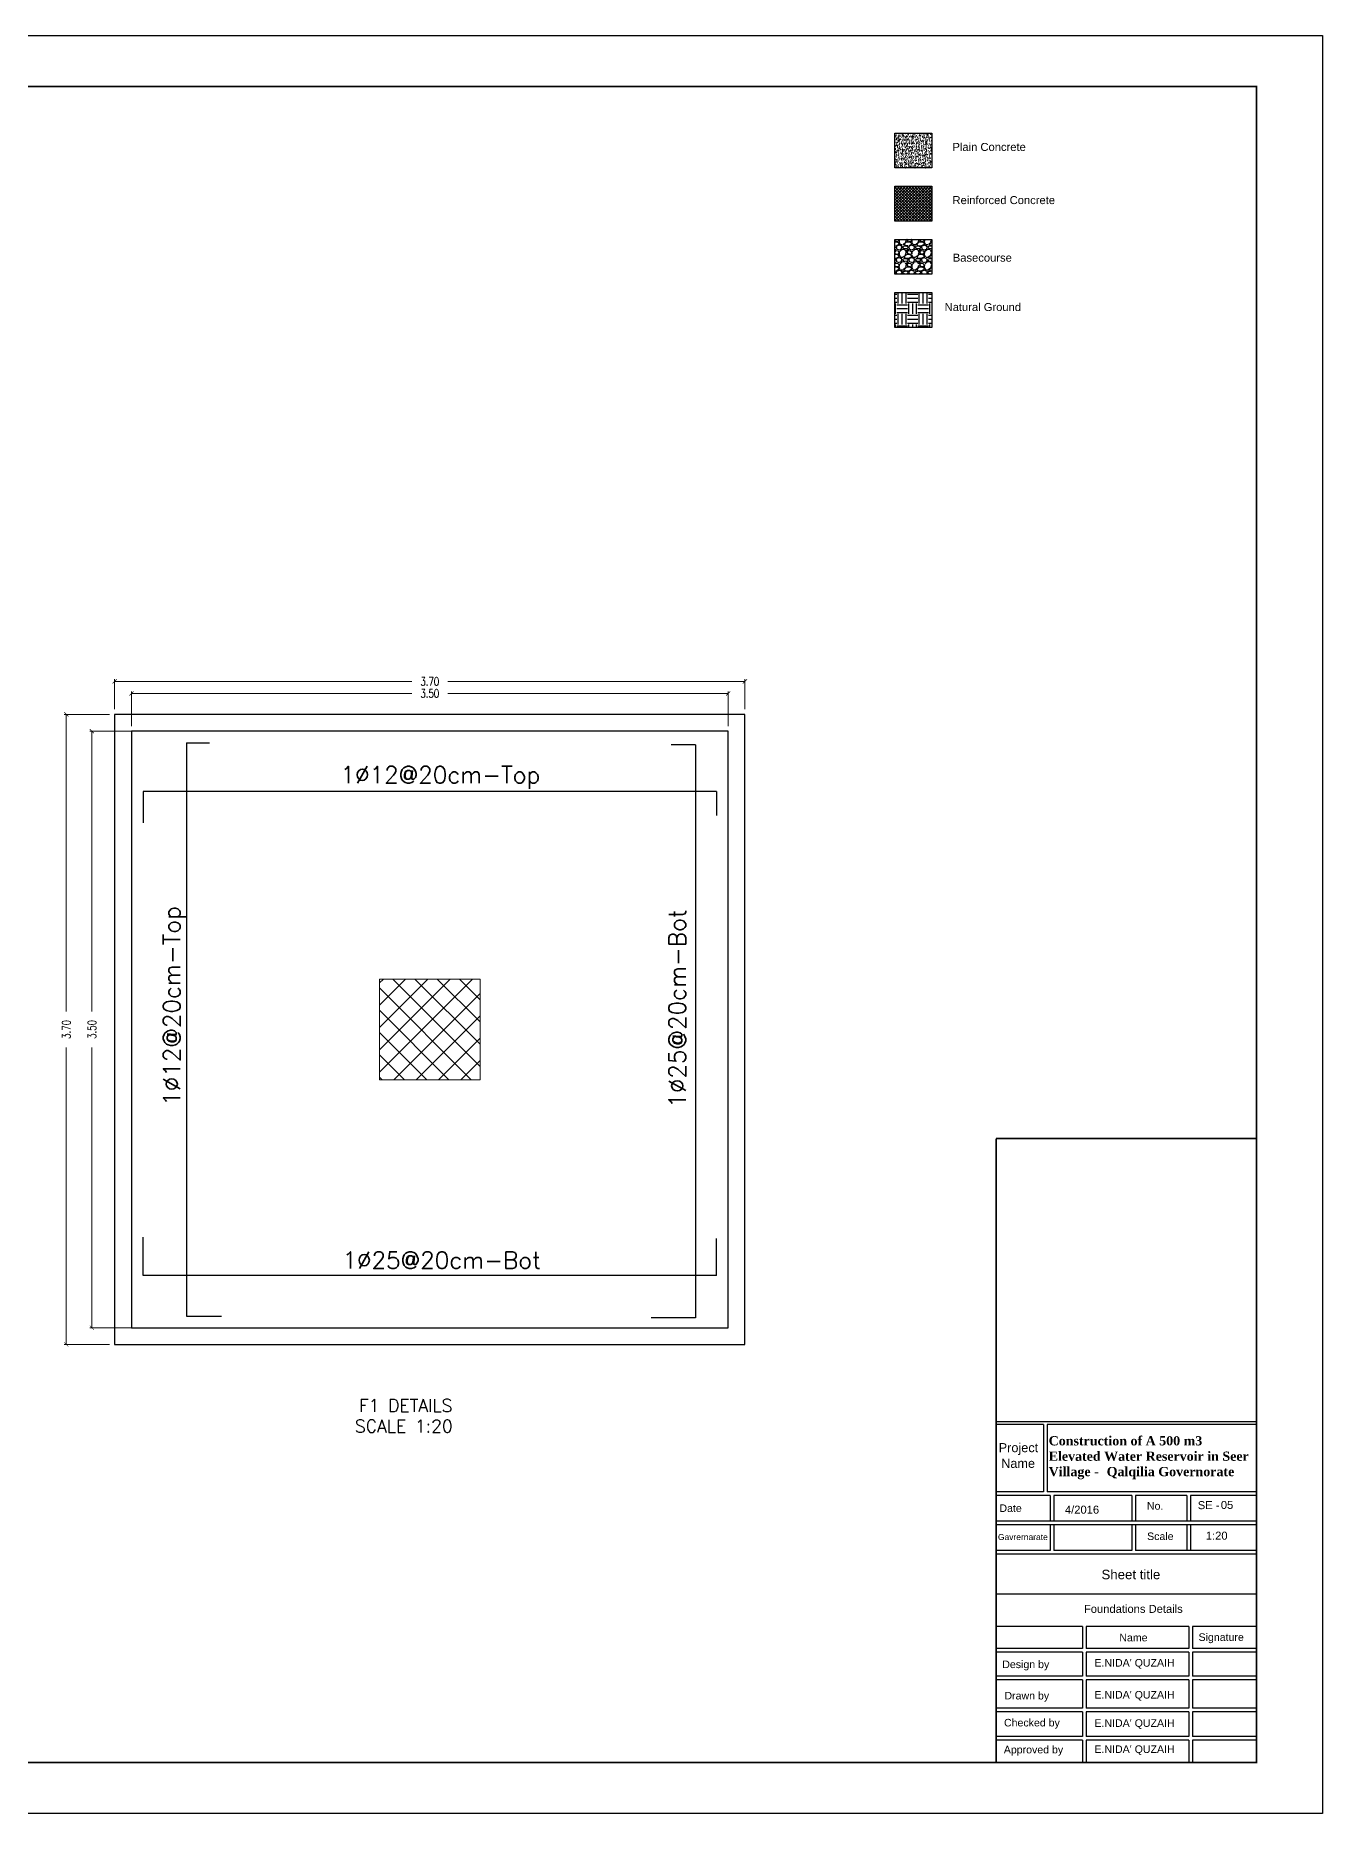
# Model space of a CAD drawing. Extents: x 166525 to 167198, y 178739 to 179747.
# Drawn here: x 167076.53 to 167107.15, y 179353.95 to 179396.27 of the extents above; entities that cross this region are included whole.
import ezdxf

# ---------------------------------------------------------------- set-up
doc = ezdxf.new("R2010")
doc.units = 0
doc.header["$MEASUREMENT"] = 0
doc.layers.get('0').update_dxf_attribs({"linetype": 'CONTINUOUS'})
doc.layers.get('DEFPOINTS').update_dxf_attribs({"linetype": 'CONTINUOUS'})
for name, color, linetype in [('000FRAME', 7, 'CONTINUOUS'), ('006COL', 5, 'CONTINUOUS'), ('007HATH', 8, 'CONTINUOUS'), ('BEAM-DIM', 4, 'CONTINUOUS'), ('blinding', 1, 'CONTINUOUS'), ('COVER', 7, 'CONTINUOUS'), ('found', 6, 'CONTINUOUS'), ('HATSH', 252, 'CONTINUOUS'), ('Line 1', 2, 'CONTINUOUS'), ('MHATCH', 8, 'CONTINUOUS'), ('REBARS', 2, 'CONTINUOUS'), ('TEXT', 7, 'CONTINUOUS'), ('TXT', 6, 'CONTINUOUS')]:
    doc.layers.add(name, color=color, linetype=linetype)
doc.layers.add('BEAM', color=6, linetype='CONTINUOUS', lineweight=13)
doc.layers.add('Frame-PW - KA_FRAME', color=7, linetype='CONTINUOUS', lineweight=80)
doc.styles.add('DIM', font='simplex.shx', dxfattribs={"width": 0.75})
doc.styles.add('ROMANS', font='romans.shx')
doc.dimstyles.new('MUTASIM', dxfattribs={"dimscale": 0.9995, "dimtxt": 0.2, "dimasz": 0.1, "dimexe": 0.05, "dimexo": 0.12, "dimgap": 0.05, "dimtad": 0, "dimzin": 0, "dimdsep": 46, "dimtxsty": 'DIM', "dimblk": 'ARCHTICK', "dimcen": 0.09, "dimclrd": 35, "dimclre": 33, "dimclrt": 256, "dimazin": 0, "dimtfac": 1, "dimtofl": 0, "dimtmove": 1, "dimatfit": 3, "dimfxl": 0.18, "dimtolj": 1, "dimtzin": 0, "dimlwd": 13, "dimlwe": 9, "dimarcsym": 0})

# ---------------------------------------------------------------- blocks, each defined once
blk = doc.blocks.new('_ARCHTICK')
at = {"color": 0, "linetype": 'ByBlock', "const_width": 0.15}
blk.add_lwpolyline([(-0.5, -0.5), (0.5, 0.5)], dxfattribs=at)
blk = doc.blocks.new('*D1781')
at = {"layer": 'BEAM', "color": 33, "lineweight": 9, "transparency": 16777216}
for p, q in [((167078.807, 179379.835), (167078.807, 179380.663)), ((167093.007, 179379.835), (167093.007, 179380.663))]:
    blk.add_line(p, q, dxfattribs=at)
at = {"layer": 'BEAM', "color": 35, "lineweight": 13, "transparency": 16777216}
for p, q in [((167078.807, 179380.613), (167085.479, 179380.613)), ((167093.007, 179380.613), (167086.335, 179380.613))]:
    blk.add_line(p, q, dxfattribs=at)
at = {"layer": 'DEFPOINTS', "color": 0, "transparency": 16777216}
for p in [(167093.007, 179380.613), (167078.807, 179379.715), (167093.007, 179379.715)]:
    blk.add_point(p, dxfattribs=at)
at = {"layer": 'BEAM', "color": 35, "lineweight": 13, "transparency": 16777216, "xscale": 0.09995000000000001, "yscale": 0.09995000000000001, "zscale": 0.09995000000000001, "rotation": 180}
blk.add_blockref('_ARCHTICK', (167078.807, 179380.613), dxfattribs=at)
at = {"layer": 'BEAM', "color": 35, "lineweight": 13, "transparency": 16777216, "xscale": 0.09995000000000001, "yscale": 0.09995000000000001, "zscale": 0.09995000000000001}
blk.add_blockref('_ARCHTICK', (167093.007, 179380.613), dxfattribs=at)
at = {"layer": 'BEAM', "transparency": 16777216, "insert": (167085.907, 179380.613), "char_height": 0.1999, "attachment_point": 5, "style": 'DIM'}
blk.add_mtext('\\A1;3.50', dxfattribs=at)
blk = doc.blocks.new('*D1782')
at = {"layer": 'BEAM', "color": 33, "lineweight": 9, "transparency": 16777216}
for p, q in [((167078.407, 179380.235), (167078.407, 179380.949)), ((167093.407, 179380.235), (167093.407, 179380.949))]:
    blk.add_line(p, q, dxfattribs=at)
at = {"layer": 'BEAM', "color": 35, "lineweight": 13, "transparency": 16777216}
for p, q in [((167078.407, 179380.899), (167085.479, 179380.899)), ((167093.407, 179380.899), (167086.335, 179380.899))]:
    blk.add_line(p, q, dxfattribs=at)
at = {"layer": 'DEFPOINTS', "color": 0, "transparency": 16777216}
for p in [(167093.407, 179380.899), (167078.407, 179380.115), (167093.407, 179380.115)]:
    blk.add_point(p, dxfattribs=at)
at = {"layer": 'BEAM', "color": 35, "lineweight": 13, "transparency": 16777216, "xscale": 0.09995000000000001, "yscale": 0.09995000000000001, "zscale": 0.09995000000000001, "rotation": 180}
blk.add_blockref('_ARCHTICK', (167078.407, 179380.899), dxfattribs=at)
at = {"layer": 'BEAM', "color": 35, "lineweight": 13, "transparency": 16777216, "xscale": 0.09995000000000001, "yscale": 0.09995000000000001, "zscale": 0.09995000000000001}
blk.add_blockref('_ARCHTICK', (167093.407, 179380.899), dxfattribs=at)
at = {"layer": 'BEAM', "transparency": 16777216, "insert": (167085.907, 179380.899), "char_height": 0.1999, "attachment_point": 5, "style": 'DIM'}
blk.add_mtext('\\A1;3.70', dxfattribs=at)
blk = doc.blocks.new('*D1783')
at = {"layer": 'BEAM', "color": 33, "lineweight": 9, "transparency": 16777216}
for p, q in [((167078.287, 179380.115), (167077.206, 179380.115)), ((167078.287, 179365.115), (167077.206, 179365.115))]:
    blk.add_line(p, q, dxfattribs=at)
at = {"layer": 'BEAM', "color": 35, "lineweight": 13, "transparency": 16777216}
for p, q in [((167077.256, 179380.115), (167077.256, 179373.043)), ((167077.256, 179365.115), (167077.256, 179372.186))]:
    blk.add_line(p, q, dxfattribs=at)
at = {"layer": 'DEFPOINTS', "color": 0, "transparency": 16777216}
for p in [(167077.256, 179380.115), (167078.407, 179380.115), (167078.407, 179365.115)]:
    blk.add_point(p, dxfattribs=at)
at = {"layer": 'BEAM', "color": 35, "lineweight": 13, "transparency": 16777216, "xscale": 0.09995000000000001, "yscale": 0.09995000000000001, "zscale": 0.09995000000000001}
for p, rotation in [((167077.256, 179380.115), 90), ((167077.256, 179365.115), 270)]:
    blk.add_blockref('_ARCHTICK', p, dxfattribs=dict(at, rotation=rotation))
at = {"layer": 'BEAM', "transparency": 16777216, "insert": (167077.256, 179372.615), "char_height": 0.1999, "attachment_point": 5, "rotation": 90, "style": 'DIM'}
blk.add_mtext('\\A1;3.70', dxfattribs=at)
blk = doc.blocks.new('*D1585')
at = {"layer": 'BEAM', "color": 33, "lineweight": 9, "transparency": 16777216}
for p, q in [((167079.152, 179379.715), (167077.815, 179379.715)), ((167079.152, 179365.515), (167077.815, 179365.515))]:
    blk.add_line(p, q, dxfattribs=at)
at = {"layer": 'BEAM', "color": 35, "lineweight": 13, "transparency": 16777216}
for p, q in [((167077.865, 179379.715), (167077.865, 179373.043)), ((167077.865, 179365.515), (167077.865, 179372.186))]:
    blk.add_line(p, q, dxfattribs=at)
at = {"layer": 'DEFPOINTS', "color": 0, "transparency": 16777216}
for p in [(167077.865, 179379.715), (167079.272, 179379.715), (167079.272, 179365.515)]:
    blk.add_point(p, dxfattribs=at)
at = {"layer": 'BEAM', "color": 35, "lineweight": 13, "transparency": 16777216, "xscale": 0.09995000000000001, "yscale": 0.09995000000000001, "zscale": 0.09995000000000001}
for p, rotation in [((167077.865, 179379.715), 90), ((167077.865, 179365.515), 270)]:
    blk.add_blockref('_ARCHTICK', p, dxfattribs=dict(at, rotation=rotation))
at = {"layer": 'BEAM', "transparency": 16777216, "insert": (167077.865, 179372.615), "char_height": 0.1999, "attachment_point": 5, "rotation": 90, "style": 'DIM'}
blk.add_mtext('\\A1;3.50', dxfattribs=at)

msp = doc.modelspace()

# ---------------------------------------------------------------- hatches: boundary and pattern name
at = {"linetype": 'Continuous'}
h = msp.add_hatch(dxfattribs=at)
h.set_pattern_fill('EARTH', color=8, style=0)
h.set_pattern_definition([(0, (430.27345, 140.92972), (0.25, 0.25), [0.25, -0.25]), (0, (430.27345, 141.02347), (0.25, 0.25), [0.25, -0.25]), (0, (430.27345, 141.11722), (0.25, 0.25), [0.25, -0.25]), (90, (430.3047, 141.14847), (-0.25, 0.25), [0.25, -0.25]), (90, (430.39845, 141.14847), (-0.25, 0.25), [0.25, -0.25]), (90, (430.4922, 141.14847), (-0.25, 0.25), [0.25, -0.25])])
h.paths.add_polyline_path([(167097.8555, 179390.15453), (167096.97314, 179390.15453), (167096.97314, 179389.32787), (167097.8555, 179389.32787)])
at = {"layer": '006COL'}
h = msp.add_hatch(dxfattribs=at)
h.set_pattern_fill('ANSI37', color=8, scale=0.38995, angle=90, style=0)
h.set_pattern_definition([(135, (166966.49689, 179271.322725), (-0.034467066, -0.034467066), []), (225, (166966.49689, 179271.322725), (0.034467066, -0.034467066), [])])
h.paths.add_polyline_path([(167096.97314, 179392.68536), (167096.97314, 179391.8587), (167097.8555, 179391.8587), (167097.8555, 179392.68536)])
at = {"layer": '007HATH'}
h = msp.add_hatch(dxfattribs=at)
h.set_pattern_fill('AR-CONC', color=8, scale=0.015598, angle=270, style=0)
h.set_pattern_definition([(320, (166970.36789, 179270.5696), (-0.009788086, -0.11187834), [0.01169851, -0.12868361]), (265, (166970.36789, 179270.5696), (0.11732703, 0.02164245), [0.00935881, -0.10294689]), (10.451444, (166970.36707, 179270.56028), (0.10753894, -0.09023589), [0.009942204, -0.10936424]), (316.1842, (166970.39909, 179270.5696), (-0.02581772, -0.16646845), [0.01754777, -0.19302542]), (6.63564, (166970.39694, 179270.55573), (0.15194315, -0.1457887), [0.01491331, -0.16404645]), (261.18416, (166970.39909, 179270.5696), (0.15194315, -0.1457887), [0.01403821, -0.15442033]), (291, (166970.39129, 179270.554), (-0.06280055, -0.09310564), [0.01169851, -0.12868361]), (236, (166970.39129, 179270.554), (0.113109, -0.03795236), [0.00935881, -0.10294689]), (341.451445, (166970.38605, 179270.54624), (0.05030845, -0.131058), [0.0099422, -0.10936424]), (307.5, (166970.36789, 179270.5696), (0.051924828, -0.001896696), [0, -0.101699048, 0, -0.10450669, 0, -0.10333684]), (277.5, (166970.36789, 179270.5696), (0.061520392, -0.041033622), [0, -0.059584411, 0, -0.099359346, 0, -0.039384984]), (237.5, (166970.36789, 179270.604383), (-0.003518112, -0.083265695), [0, -0.038995034, 0, -0.121664505, 0, -0.16143944]), (227.5, (166970.36789, 179270.61998), (0.01561439, -0.090965457), [0, -0.050693544, 0, -0.08079771, 0, -0.1146454])])
h.paths.add_polyline_path([(167097.8555, 179393.95078), (167096.97314, 179393.95078), (167096.97314, 179393.12412), (167097.8555, 179393.12412)])
at = {"layer": 'HATSH'}
h = msp.add_hatch(dxfattribs=at)
h.set_pattern_fill('ANSI37', color=256, scale=3, style=0)
h.set_pattern_definition([(45, (143416.54605, 183684.71392), (-0.265165043, 0.265165043), []), (135, (143416.54605, 183684.71392), (-0.265165043, -0.265165043), [])])
h.paths.add_polyline_path([(167087.10711, 179371.41465), (167087.10711, 179373.81465), (167084.70711, 179373.81465), (167084.70711, 179371.41465)])
at = {"layer": 'Line 1', "linetype": 'Continuous'}
h = msp.add_hatch(dxfattribs=at)
h.set_pattern_fill('GRAVEL', color=8, scale=0.3, style=0)
h.set_pattern_definition([(228.012787504, (430.489452, 141.229722), (-2.4, -2.7), [0.0403608, -3.99572641412]), (184.969740728, (430.462452, 141.199722), (3.6, 0.3), [0.0692604, -6.85677742837]), (132.510447078, (430.393452, 141.193722), (3, -3.3), [0.0488364, -4.83480977883]), (267.273689006, (430.276452, 141.118722), (0.3, 6), [0.0630714, -6.2440674125]), (292.833654178, (430.273452, 141.055722), (-1.5, 3.6), [0.0618465, -6.12281193843]), (357.273689006, (430.297452, 140.998722), (-6, 0.3), [0.0630714, -6.2440674125]), (37.6942404667, (430.360452, 140.995722), (-3.9, -3), [0.0834087, -8.25745456467]), (72.255328375, (430.426452, 141.046722), (2.1, 6.6), [0.0787464, -7.79589644904]), (121.429565615, (430.450452, 141.121722), (-2.4, 3.9), [0.063285, -6.26522193292]), (175.236358309, (430.417452, 141.175722), (3.3, -0.3), [0.0722496, -3.54022877364]), (222.397437798, (430.345452, 141.181722), (-3.6, -3.3), [0.0934344, -9.25001250144]), (138.814074834, (430.573452, 141.115722), (-2.1, 1.8), [0.0318903, -3.15715344382]), (171.46923439, (430.549452, 141.136722), (3.9, -0.6), [0.0606711, -6.00645342485]), (225, (430.48945, 141.14572), (-3e-17, -0.3), [0.0424263, -0.3818377687]), (203.198590514, (430.468452, 141.18172), (1.5, 0.6), [0.0228474, -2.26188453176]), (291.801409486, (430.44745, 141.17272), (-0.3, 0.9), [0.0323109, -1.58323854214]), (30.963756532, (430.45945, 141.14272), (0.9, 0.6), [0.0524787, -1.69680686845]), (161.565051177, (430.50445, 141.16972), (0.6, -0.3), [0.0379473, -0.91073599805]), (16.389540334, (430.273452, 141.172722), (3, 0.9), [0.05316, -5.262853544]), (70.346175942, (430.324452, 141.187722), (-1.2000000000004, -3.300000000001), [0.0445983, -4.4152223242]), (293.198590514, (430.504452, 141.22972), (-0.6, 1.5), [0.0456945, -2.23903743176]), (343.610459666, (430.522452, 141.187722), (-3, 0.9), [0.05316, -5.262853544]), (339.44395478, (430.273452, 140.98672), (-1.5, 0.6), [0.051264, -2.5119371236]), (294.775140569, (430.321452, 140.968722), (-1.5, 3.3), [0.0429534, -4.252392919]), (66.801409486, (430.507452, 140.92972), (0.6, 1.5), [0.0456945, -2.23903743176]), (17.354024636, (430.525452, 140.971722), (-3.9, -1.2), [0.0502893, -4.97862708427]), (69.44395478, (430.360452, 140.92972), (-0.6, -1.5), [0.025632, -2.5375691236]), (101.309932474, (430.48945, 140.92972), (-0.3, 1.2), [0.015297, -1.51440885408]), (165.963756532, (430.48645, 140.94472), (0.9, -0.3), [0.0618465, -1.1750851877]), (186.009005957, (430.426452, 140.959722), (3, 0.3), [0.057315, -5.67417695236]), (303.690067526, (430.45945, 141.11572), (-0.3, 0.6), [0.0432666, -1.03839878264]), (353.157226587, (430.483452, 141.079722), (5.1, -0.6), [0.0755382, -7.4782687872]), (60.945395901, (430.558452, 141.070722), (-1.2, -2.1), [0.0308868, -3.0578022423]), (90, (430.57345, 141.09772), (-0.3, 0.3), [0.018, -0.282]), (120.256437164, (430.420452, 140.968722), (1.2, -2.1), [0.0416772, -4.12605599683]), (48.012787504, (430.399452, 141.004722), (2.4, 2.7), [0.0807216, -3.95536561412]), (0, (430.45345, 141.06472), (0.3, 0.3), [0.078, -0.222]), (325.304846469, (430.531452, 141.064722), (3, -2.1), [0.0474342, -4.69598229025]), (254.054604099, (430.570452, 141.03772), (-0.3, -1.2), [0.0436806, -2.1403523668]), (207.645975364, (430.558452, 140.995722), (-5.7, -3), [0.0711195, -7.04084225468]), (175.42607874, (430.495452, 140.962722), (-3.9, 0.3), [0.0752397, -7.4487220224])])
h.paths.add_polyline_path([(167097.8555, 179391.41994), (167096.97314, 179391.41994), (167096.97314, 179390.59329), (167097.8555, 179390.59329)])

# ---------------------------------------------------------------- linework, layer by layer
for p, q in [((167105.58209, 179363.27353), (167099.38334, 179363.27353)), ((167100.50799, 179363.20896), (167099.38334, 179363.20896)), ((167100.50799, 179363.20896), (167100.50799, 179361.60647)), ((167105.58209, 179363.20896), (167100.59543, 179363.20896)), ((167100.59543, 179363.20896), (167100.59543, 179361.60647)), ((167100.50799, 179361.60647), (167099.38334, 179361.60647)), ((167100.66728, 179361.51902), (167099.38334, 179361.51902)), ((167105.58209, 179361.60647), (167100.59543, 179361.60647)), ((167100.66728, 179361.51902), (167100.66728, 179360.90691)), ((167102.61182, 179361.51902), (167100.75473, 179361.51902)), ((167100.75473, 179361.51902), (167100.75473, 179360.90691)), ((167102.61182, 179361.51902), (167102.61182, 179360.90691)), ((167102.69927, 179361.51902), (167102.69927, 179360.90691)), ((167103.92294, 179361.51902), (167102.69927, 179361.51902)), ((167103.92294, 179361.51902), (167103.92294, 179360.90691)), ((167105.58209, 179361.51902), (167104.01039, 179361.51902)), ((167104.01039, 179361.51902), (167104.01039, 179360.90691)), ((167105.58209, 179360.90691), (167099.38334, 179360.90691)), ((167100.66728, 179360.90691), (167099.38334, 179360.90691)), ((167105.58209, 179360.81946), (167099.38334, 179360.81946)), ((167100.66728, 179360.81946), (167099.38334, 179360.81946)), ((167100.66728, 179360.81946), (167100.66728, 179360.20735)), ((167102.61182, 179360.90691), (167100.75473, 179360.90691)), ((167102.61182, 179360.81946), (167100.75473, 179360.81946)), ((167100.75473, 179360.81946), (167100.75473, 179360.20735)), ((167102.61182, 179360.81946), (167102.61182, 179360.20735)), ((167103.92294, 179360.90691), (167102.69927, 179360.90691)), ((167103.92294, 179360.81946), (167102.69927, 179360.81946)), ((167102.69927, 179360.81946), (167102.69927, 179360.20735)), ((167103.92294, 179360.81946), (167103.92294, 179360.20735)), ((167104.01039, 179360.81946), (167104.01039, 179360.20735)), ((167100.66728, 179360.20735), (167099.38334, 179360.20735)), ((167105.58209, 179360.11991), (167099.38334, 179360.11991)), ((167102.61182, 179360.20735), (167100.75473, 179360.20735)), ((167105.58209, 179360.20735), (167102.69927, 179360.20735)), ((167105.58209, 179359.17329), (167099.38334, 179359.17329)), ((167101.43684, 179358.4022), (167099.38334, 179358.4022)), ((167101.43684, 179358.4022), (167101.43684, 179357.87753)), ((167103.97273, 179358.4022), (167101.52428, 179358.4022)), ((167101.52428, 179358.4022), (167101.52428, 179357.87753)), ((167103.97273, 179358.4022), (167103.97273, 179357.87753)), ((167105.58209, 179358.4022), (167104.06017, 179358.4022)), ((167104.06017, 179358.4022), (167104.06017, 179357.87753)), ((167101.43684, 179357.87753), (167099.38334, 179357.87753)), ((167101.43684, 179357.79009), (167099.38334, 179357.79009)), ((167101.43684, 179357.79009), (167101.43684, 179357.21857)), ((167103.97273, 179357.87753), (167101.52428, 179357.87753)), ((167103.97273, 179357.79009), (167101.52428, 179357.79009)), ((167101.52428, 179357.79009), (167101.52428, 179357.21857)), ((167103.97273, 179357.79009), (167103.97273, 179357.21857)), ((167105.58209, 179357.87753), (167104.06017, 179357.87753)), ((167105.58209, 179357.79009), (167104.06017, 179357.79009)), ((167104.06017, 179357.79009), (167104.06017, 179357.21857)), ((167101.43684, 179357.21857), (167099.38334, 179357.21857)), ((167101.43684, 179357.13113), (167099.38334, 179357.13113)), ((167101.43684, 179357.13113), (167101.43684, 179356.45729)), ((167103.97273, 179357.21857), (167101.52428, 179357.21857)), ((167103.97273, 179357.13113), (167101.52428, 179357.13113)), ((167101.52428, 179357.13113), (167101.52428, 179356.45729)), ((167103.97273, 179357.13113), (167103.97273, 179356.45729)), ((167105.58209, 179357.21857), (167104.06017, 179357.21857)), ((167105.58209, 179357.13113), (167104.06017, 179357.13113)), ((167104.06017, 179357.13113), (167104.06017, 179356.45729)), ((167101.43684, 179356.45729), (167099.38334, 179356.45729)), ((167103.97273, 179356.45729), (167101.52428, 179356.45729)), ((167105.58209, 179356.45729), (167104.06017, 179356.45729)), ((167101.43684, 179356.36984), (167099.38334, 179356.36984)), ((167101.43684, 179356.36984), (167101.43684, 179355.78345)), ((167103.97273, 179356.36984), (167101.52428, 179356.36984)), ((167101.52428, 179356.36984), (167101.52428, 179355.78345)), ((167103.97273, 179356.36984), (167103.97273, 179355.78345)), ((167105.58209, 179356.36984), (167104.06017, 179356.36984)), ((167104.06017, 179356.36984), (167104.06017, 179355.78345)), ((167101.43684, 179355.78345), (167099.38334, 179355.78345)), ((167101.43684, 179355.69601), (167099.38334, 179355.69601)), ((167101.43684, 179355.69601), (167101.43684, 179355.16265)), ((167103.97273, 179355.78345), (167101.52428, 179355.78345)), ((167101.52428, 179355.69601), (167101.52428, 179355.16265)), ((167103.97273, 179355.69601), (167101.52428, 179355.69601)), ((167103.97273, 179355.69601), (167103.97273, 179355.16265)), ((167105.58209, 179355.78345), (167104.06017, 179355.78345)), ((167104.06017, 179355.69601), (167104.06017, 179355.16265)), ((167105.58209, 179355.69601), (167104.06017, 179355.69601))]:
    msp.add_line(p, q)
at = {"layer": '000FRAME', "color": 7}
for points in [[(167097.8555, 179393.95078), (167097.8555, 179393.12412), (167096.97314, 179393.12412), (167096.97314, 179393.95078)], [(167097.8555, 179392.68536), (167097.8555, 179391.8587), (167096.97314, 179391.8587), (167096.97314, 179392.68536)], [(167097.8555, 179391.41994), (167097.8555, 179390.59329), (167096.97314, 179390.59329), (167096.97314, 179391.41994)], [(167097.8555, 179390.15453), (167097.8555, 179389.32787), (167096.97314, 179389.32787), (167096.97314, 179390.15453)]]:
    msp.add_lwpolyline(points, close=True, dxfattribs=at)
at = {"layer": 'BEAM'}
msp.add_lwpolyline([(167084.70711, 179373.81465), (167087.10711, 179373.81465), (167087.10711, 179371.41465), (167084.70711, 179371.41465)], close=True, dxfattribs=at)
at = {"layer": 'blinding'}
msp.add_lwpolyline([(167078.40711, 179365.11465), (167093.40711, 179365.11465), (167093.40711, 179380.11465), (167078.40711, 179380.11465)], close=True, dxfattribs=at)
at = {"layer": 'COVER', "flags": 128}
msp.add_lwpolyline([(167047.22834, 179396.2739), (167107.14959, 179396.2739), (167107.14959, 179353.9514), (167047.22834, 179353.9514)], close=True, dxfattribs=at)
at = {"layer": 'found'}
msp.add_lwpolyline([(167078.80711, 179365.51465), (167093.00711, 179365.51465), (167093.00711, 179379.71465), (167078.80711, 179379.71465)], close=True, dxfattribs=at)
at = {"layer": 'Frame-PW - KA_FRAME'}
for points, const_width in [([(167105.58209, 179370.01556), (167099.38334, 179370.01556)], 0.04), ([(167099.38334, 179355.16265), (167099.38334, 179370.01556)], 0.03562)]:
    msp.add_lwpolyline(points, dxfattribs=dict(at, const_width=const_width))
at = {"layer": 'MHATCH', "const_width": 0.03562, "flags": 128}
msp.add_lwpolyline([(167048.79584, 179395.06265), (167105.58209, 179395.06265), (167105.58209, 179355.16265), (167048.79584, 179355.16265)], close=True, dxfattribs=at)
at = {"layer": 'MHATCH'}
msp.add_lwpolyline([(167049.15209, 179395.06265), (167105.58209, 179395.06265), (167105.58209, 179355.16265)], dxfattribs=at)
at = {"layer": 'REBARS'}
for p, q in [((167080.11666, 179379.43675), (167080.11666, 179365.79181)), ((167080.11666, 179379.43675), (167080.664, 179379.43675)), ((167092.2284, 179379.39192), (167091.65161, 179379.39192)), ((167092.2284, 179379.39192), (167092.2284, 179365.74697)), ((167092.72921, 179378.27755), (167079.08426, 179378.27755)), ((167079.08426, 179378.27755), (167079.08426, 179377.53363)), ((167092.72921, 179378.27755), (167092.72921, 179377.70368)), ((167079.08426, 179366.75839), (167079.08426, 179367.66869)), ((167092.72921, 179366.75839), (167092.72921, 179367.63468)), ((167092.72921, 179366.75839), (167079.08426, 179366.75839)), ((167080.11666, 179365.79181), (167080.95181, 179365.79181)), ((167092.2284, 179365.74697), (167091.17288, 179365.74697))]:
    msp.add_line(p, q, dxfattribs=at)

# ---------------------------------------------------------------- texts
at = {"color": 7, "insert": (167100.63476, 179362.93277), "char_height": 0.2, "width": 4.930876, "attachment_point": 1}
msp.add_mtext('{\\fTimes New Roman|b1|i0|c0|p18;\\H1.1x;\\C256;Construction of A 500 m3 Elevated Water Reservoir in Seer Village - \\H1.2845x; \\H0.77854x;Qalqilia Governorate\\H1.1896x; }', dxfattribs=at)
at = {"layer": 'BEAM-DIM', "style": 'ROMANS'}
for s, p in [('1%%C12@20cm-Top', (167083.78206, 179378.47464)), ('1%%C25@20cm-Bot', (167083.82843, 179366.92027))]:
    msp.add_text(s, height=0.4035385, dxfattribs=at).set_placement(p)
for s, p in [('1%%C12@20cm-Top', (167079.96674, 179370.79621)), ('1%%C25@20cm-Bot', (167091.9987, 179370.75137))]:
    msp.add_text(s, height=0.4035385, rotation=90, dxfattribs=at).set_placement(p)
at = {"layer": 'TEXT', "style": 'ROMANS'}
for s, p in [('F1 DETAILS', (167084.22062, 179363.51389, 223.2)), ('SCALE 1:20', (167084.12541, 179363.02197, 232.5))]:
    msp.add_text(s, height=0.3, dxfattribs=at).set_placement(p)
at = {"layer": 'TXT', "color": 7}
for s, insert, char_height, width, attachment_point in [('{\\fArial|b0|i0|c0|p34;Plain Concrete}', (167099.21813, 179393.71751), 0.1904466, 2.9052944, 2), ('{\\fArial|b0|i0|c0|p34;Reinforced Concrete}', (167099.56591, 179392.45209), 0.1904466, 2.9052944, 2), ('{\\fArial|b0|i0|c0|p34;Basecourse }', (167099.0558, 179391.08163), 0.1904466, 2.9052944, 2), ('{\\fArial|b0|i0|c0|p34;Natural Ground}', (167099.06758, 179389.90623), 0.1904466, 2.9052944, 2), ('{\\fArial|b0|i0|c0|p34;Project }', (167100.38519, 179362.76714), 0.2162446, 0.9779129, 3), ('{\\fArial|b0|i0|c0|p34;Name}', (167100.30997, 179362.39428), 0.2162446, 0.8023905, 3), ('{\\fArial|b0|i0|c0|p34;Date}', (167099.99418, 179361.30857), 0.1802039, 2.4656722, 3), ('{\\fArial|b0|i0|c0|p34;4/2016}', (167101.83517, 179361.2781), 0.1904466, 2.6058199, 3), ('{\\fArial|b0|i0|c0|p34;No.}', (167103.36506, 179361.36236), 0.1802039, 2.4656722, 3), ('\\A1;{\\fArial|b0|i0|c0|p34;SE -}', (167104.69981, 179361.38534), 0.1904466, 2.6058199, 3), ('\\A1;{\\fArial|b0|i0|c0|p34;05}', (167105.02748, 179361.39044), 0.1904466, 2.6058199, 3), ('{\\fArial|b0|i0|c0|p34;Scale}', (167103.60637, 179360.6394), 0.1802039, 2.4656722, 3), ('{\\fArial|b0|i0|c0|p34;1:20}', (167104.89232, 179360.65876), 0.1904466, 2.6058199, 3), ('{\\fArial|b0|i0|c178|p34;Gavrernarate}', (167100.61363, 179360.60338), 0.1441631, 1.9725377, 3), ('{\\fArial|b0|i0|c0|p34;Sheet title}', (167101.8918, 179359.75217), 0.2252548, 3.0820902, 1), ('{\\fArial|b0|i0|c0|p34;Foundations Details}', (167102.65002, 179358.91654), 0.1904466, 2.9052944, 2), ('{\\fArial|b0|i0|c0|p34;Name}', (167102.98751, 179358.22848), 0.1802039, 2.4656722, 3), ('{\\fArial|b0|i0|c0|p34;Signature}', (167105.27914, 179358.23846), 0.1802039, 2.4656722, 3), ('{\\fArial|b0|i0|c0|p34;Design by}', (167100.64917, 179357.59123), 0.1802039, 1.1130295, 3), ("{\\fArial|b0|i0|c0|p34;E.NIDA' QUZAIH}", (167103.63214, 179357.62751), 0.1802039, 2.1409455, 3), ('{\\fArial|b0|i0|c0|p34;Drawn by}', (167100.64557, 179356.84493), 0.1802039, 1.1094247, 3), ("{\\fArial|b0|i0|c0|p34;E.NIDA' QUZAIH}", (167103.63214, 179356.86623), 0.1802039, 2.1409455, 3), ('{\\fArial|b0|i0|c0|p34;Checked by}', (167100.90067, 179356.20278), 0.1802039, 1.3645265, 3), ("{\\fArial|b0|i0|c0|p34;E.NIDA' QUZAIH}", (167103.63214, 179356.19239), 0.1802039, 2.1409455, 3), ('{\\fArial|b0|i0|c0|p34;Approved by}', (167100.98046, 179355.56129), 0.1802039, 1.4443199, 3), ("{\\fArial|b0|i0|c0|p34;E.NIDA' QUZAIH}", (167103.63214, 179355.57159), 0.1802039, 2.1409455, 3)]:
    msp.add_mtext(s, dxfattribs=dict(at, insert=insert, char_height=char_height, width=width, attachment_point=attachment_point))

# ---------------------------------------------------------------- dimensions: what is measured, and where the dimension line sits
at = {"layer": 'BEAM'}
for base, p1, p2, text, picture, middle in [((167093.40711, 179380.89884), (167078.40711, 179380.11465), (167093.40711, 179380.11465), '3.70', '*D1782', (167085.90711, 179380.89884)), ((167093.00711, 179380.61343), (167078.80711, 179379.71465), (167093.00711, 179379.71465), '3.50', '*D1781', (167085.90711, 179380.61343))]:
    dim = msp.add_linear_dim(base=base, p1=p1, p2=p2, text=text, dimstyle='MUTASIM', override={"dimgap": 0.2, "dimlfac": 25}, dxfattribs=at)
    dim.commit()
    dim.dimension.update_dxf_attribs({"geometry": picture, "text_midpoint": middle})
for base, p1, p2, text, picture, middle in [((167077.25553, 179380.11465), (167078.40711, 179365.11465), (167078.40711, 179380.11465), '3.70', '*D1783', (167077.25553, 179372.61465)), ((167077.8649, 179379.71465), (167079.27238, 179365.51465), (167079.27238, 179379.71465), '3.50', '*D1585', (167077.8649, 179372.61465))]:
    dim = msp.add_linear_dim(base=base, p1=p1, p2=p2, angle=90, text=text, dimstyle='MUTASIM', override={"dimgap": 0.2, "dimlfac": 25}, dxfattribs=at)
    dim.commit()
    dim.dimension.update_dxf_attribs({"geometry": picture, "text_midpoint": middle})

doc.saveas('drawing.dxf')
